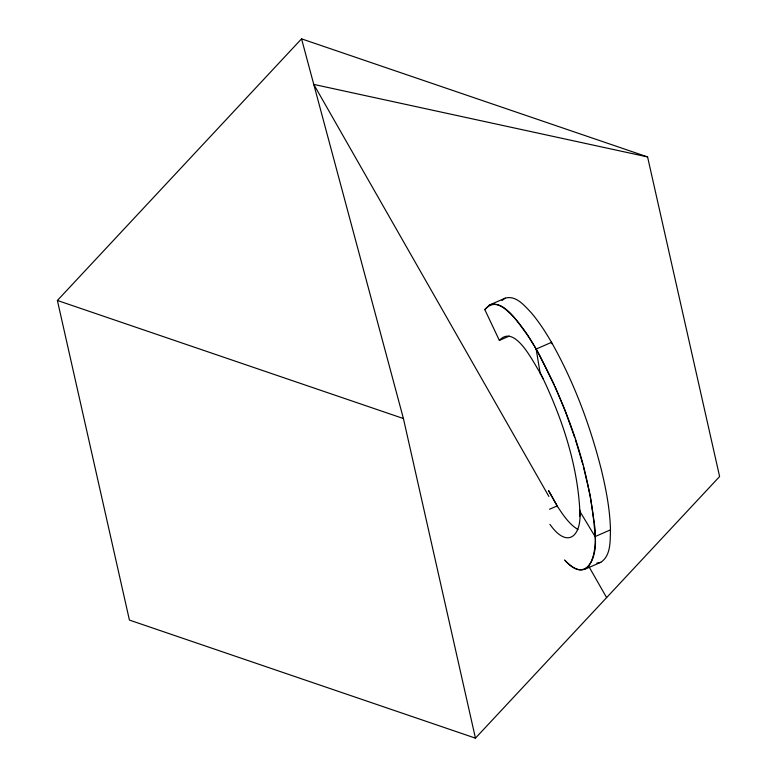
<?xml version="1.0" encoding="UTF-8"?>
<svg xmlns="http://www.w3.org/2000/svg" width="777" height="777" viewBox="0 0 777 777"><rect width="100%" height="100%" fill="white"/><g stroke="black" fill="none" stroke-linecap="round" stroke-linejoin="round"><path stroke-width="1.17" d="M549.931 524.349C568.133 550.262 582.449 535.081 579.749 509.149C577.078 463.782 562.47 419.697 543.162 378.817A62.684 13.578 66.5 0 0 540.112 372.902L540.064 372.805M556.992 506.73L557.167 505.914L548.513 490.452M551.476 342.268C545.444 331.876 538.908 321.717 531.089 312.568C524.494 305.643 515.909 294.978 505.147 298.174L489.277 305.118L484.819 309.635L499.368 340.404C514.724 323.368 533.265 362.364 539.83 372.358M484.819 309.635C499.98 292.084 518.327 323.514 526.787 333.984C529.341 337.772 531.769 341.647 534.1 345.571M57.391 300.466L301.554 38.85L647.581 156.925L719.609 476.534L475.446 738.15L129.419 620.075L57.391 300.466L403.418 418.541L475.446 738.15M502 300.495L505.147 298.174M564.481 559.935C593.036 589.957 597.94 544.677 594.424 524.339M585.392 569.026L600.776 562.325C611.217 555.477 610.052 540.666 610.469 529.642C609.955 509.45 606.099 489.491 601.388 469.891C590.17 425.563 574.067 382.216 551.524 342.356L536.149 349.058L540.112 372.902M499.368 340.404L509.256 336.101M549.475 509.265L557.167 505.914C562.859 514.704 568.89 523.921 577.952 529.564M610.479 529.865L595.095 536.567C597.698 556.691 586.567 584.149 565.326 560.751M489.763 304.875C497.756 301.942 505.137 308.712 510.557 313.743C521.989 325.213 530.487 339.209 538.48 353.176M600.776 562.325L596.882 563.082M647.581 156.925L313.772 84.411L548.892 496.445M557.167 505.914L548.727 490.87M579.788 511.256L595.095 536.567C590.792 470.629 567.327 406.847 536.149 349.058M534.518 346.27L536.101 348.97M589.18 567.045L606.614 597.6M538.869 353.875L554.428 385.149M555.06 386.548L565.064 410.586L574.679 437.364M575.349 439.403L582.808 464.228M301.554 38.85L403.418 418.541M583.362 466.287L590.316 496.173L594.288 522.882M551.524 342.356L551.748 343.696M539.733 372.183A62.481 13.53 66.5 0 1 543.162 378.817M579.768 510.003A204.73 44.347 66.5 0 1 579.681 516.414"/></g></svg>
